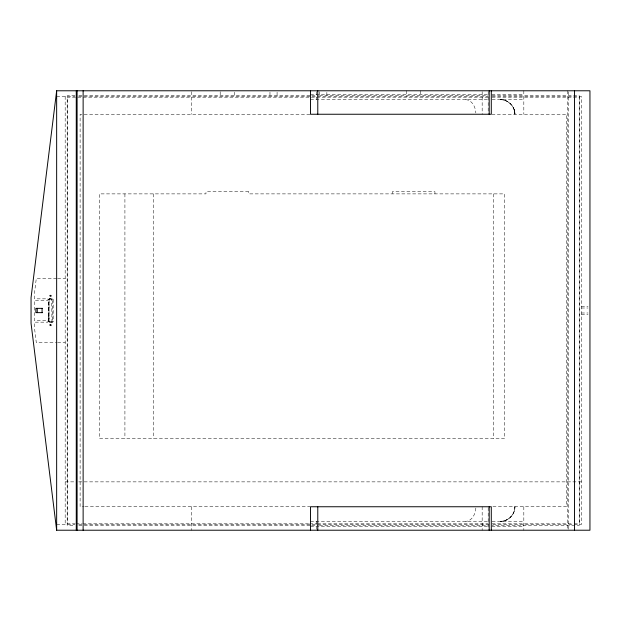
<?xml version="1.0" encoding="UTF-8"?>
<svg xmlns="http://www.w3.org/2000/svg" width="621" height="621" viewBox="0 0 621 621"><rect width="100%" height="100%" fill="white"/><g stroke="black" fill="none" stroke-linecap="round" stroke-linejoin="round"><path stroke-width="0.47" stroke-dasharray="3.1 2.33" d="M48.772 315.833L49.075 321.694M48.655 299.834L49.672 298.67L52.164 298.67A1.164 1.017 -90 0 1 53.181 299.834L53.181 321.166A1.164 1.017 -90 0 1 52.164 322.33L49.672 322.33A1.164 1.017 -90 0 1 48.655 321.166L48.655 299.834A1.164 1.017 -90 0 1 49.672 298.67M53.181 321.166L51.931 321.204L51.714 299.539L52.164 298.67M48.857 321.36L48.857 299.64M514.933 506.752C515.112 514.545 508.141 521.508 500.355 521.33A14.578 14.578 0 0 0 514.933 506.752C515.05 514.545 508.149 521.446 500.355 521.33M51.931 321.204L52.164 322.33M48.772 299.834C49.137 298.546 52.273 298.328 52.56 299.834L52.56 321.166C52.265 322.571 49.455 322.493 48.849 321.36M48.849 299.64L49.533 299.089L49.137 299.206M49.075 299.306L48.904 321.492M50.976 296.535C53.173 295.247 48.298 294.222 49.874 296.434C51.939 297.459 49.23 295.402 50.976 295.115M50.976 325.885C53.204 324.519 48.042 323.72 49.998 325.839C51.978 326.716 49.175 324.69 50.976 324.465M49.191 299.578L51.745 299.578M310.5 94.338L488.168 94.338M491.824 94.338L523.821 94.338M74.947 95.758L67.184 95.758L67.184 525.242L74.947 525.242M78.828 95.758L310.686 95.758M311.657 95.758L318.449 95.758M319.419 95.758L488.222 95.758M492.104 95.758L579.409 95.758L579.409 525.242L492.104 525.242M56.651 96.465L74.846 96.465M78.712 96.465L488.479 96.465M492.243 96.465L581.419 96.465L581.419 524.535L492.243 524.535M488.137 97.179L67.316 97.179L67.316 523.821L75.071 523.821M492.018 97.179L579.284 97.179L579.284 523.821L574.433 523.821M310.5 99.671L488.688 99.671M492.104 99.671L523.821 99.671M309.887 114.248L80.117 114.248L80.117 506.752L83.99 506.752M491.879 114.248L566.484 114.248L566.484 506.752L491.879 506.752M56.651 278.363L36.305 278.363L34.543 292.615L34.543 298.841L47.949 298.841L47.949 300.261L34.543 300.261L34.543 320.739L47.949 320.739L47.949 322.159L34.543 322.159L34.543 328.385L36.305 342.637L56.651 342.637M57.598 278.363L65.182 278.363M51.939 299.834L53.181 299.834M581.419 306.588L588.056 306.588M581.419 308.008L588.056 308.008M581.419 312.992L588.056 312.992M581.419 314.412L588.056 314.412M48.655 321.166L51.714 321.461M57.598 342.637L65.182 342.637M65.182 481.865L74.869 481.865M78.743 481.865L581.419 481.865M84.93 506.752L309.887 506.752M310.5 521.33L488.688 521.33M492.104 521.33L523.821 521.33M76.041 523.821L81.856 523.821M82.826 523.821L308.753 523.821M309.724 523.821L316.508 523.821M317.478 523.821L488.137 523.821M492.018 523.821L573.462 523.821M56.651 524.535L74.869 524.535M78.712 524.535L488.44 524.535M78.828 525.242L310.686 525.242M311.657 525.242L318.449 525.242M319.419 525.242L488.222 525.242M310.5 526.662L487.943 526.662M491.824 526.662L523.821 526.662M500.355 99.671C508.141 99.492 515.112 106.455 514.933 114.248A14.578 14.578 0 0 0 500.355 99.671C508.149 99.554 515.05 106.455 514.933 114.248L513.909 108.877M49.672 322.33L49.113 321.763M49.338 321.864L48.95 321.647M49.494 321.888L49.23 321.507M49.005 321.189L49.005 299.834M568.494 91.753L568.494 529.247M567.664 90.782L567.664 529.247M523.821 90.782L523.821 114.248M523.821 506.752L523.821 530.218M493.245 193.884L493.245 438.496M488.199 91.667L488.199 114.248M488.199 507.668L488.199 530.218M482.168 91.667L482.168 114.248M482.168 506.752L482.168 530.218M434.941 193.884L434.941 191.749L392.27 191.749L392.27 193.884M420.712 90.782L420.712 96.465M406.491 90.782L406.491 96.465M326.856 92.335L326.856 96.465M319.745 91.667L319.745 96.465M316.531 91.667L316.531 99.671M316.531 521.33L316.531 529.333M277.082 92.203L277.082 96.465M269.972 92.203L269.972 96.465M234.412 92.203L234.412 96.465M220.191 91.729L220.191 96.465M191.749 91.722L191.749 114.248M191.749 506.752L191.749 530.218M153.356 193.884L153.356 438.496M124.914 193.884L124.914 438.496M65.182 96.465L65.182 524.535M475.841 508.063A14.578 10.309 -90 0 1 465.571 521.33M465.571 99.671A14.578 10.309 90 0 1 475.841 112.937M49.61 295.759C50.635 298.266 51.349 293.547 49.61 295.759M49.61 325.109C50.743 327.585 51.17 322.959 49.61 325.109M248.641 191.749L205.97 191.749L205.97 193.884L99.313 193.884L99.313 438.496L504.625 438.496L504.625 193.884L248.641 193.884L248.641 191.749"/><path stroke-width="0.93" d="M491.289 90.782L491.289 114.248L310.5 114.248L310.5 90.782M56.651 90.782L31.05 297.7L31.05 323.3L56.651 530.218L589.95 530.218L589.95 90.782L56.651 90.782L56.651 530.218M42.57 308.365L35.863 308.365L35.863 312.635L42.57 312.635M574.526 90.782L574.526 530.218M491.289 530.218L491.289 506.752L310.5 506.752L310.5 530.218M489.208 90.782L489.208 114.248M489.208 506.752L489.208 530.218M317.781 90.782L317.781 114.248M317.781 506.752L317.781 530.218M83.129 90.782L83.129 530.218M77.097 90.782L77.097 530.218M76.267 90.782L76.267 530.218M42.081 308.365L42.081 312.635M37.244 308.365L37.244 312.635"/></g></svg>
